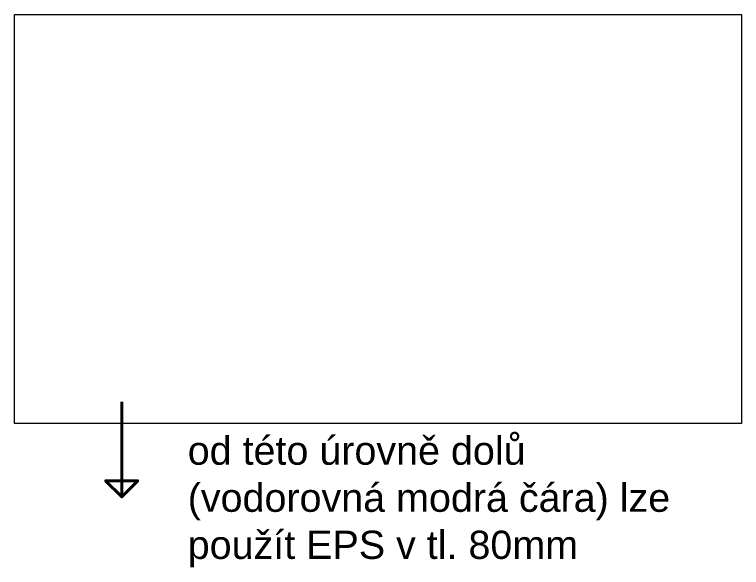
# Model space of a CAD drawing. Header units: millimetres. Extents: x 30012 to 281006, y -63657 to 130824.
# Drawn here: x 55346 to 61779, y -43704 to -38812 of the extents above; entities that cross this region are included whole.
import ezdxf

# ---------------------------------------------------------------- set-up
doc = ezdxf.new("R2010")
doc.units = ezdxf.units.MM
doc.layers.add('supertlusta', color=5, linetype='Continuous', lineweight=40)
doc.layers.add('tenka', color=6, linetype='Continuous', lineweight=15)
doc.styles.get("Standard").update_dxf_attribs({"font": 'arial.ttf'})
picture_1 = doc.add_image_def('image1.jpg', size_in_pixel=(4032, 2268))

msp = doc.modelspace()

# ---------------------------------------------------------------- linework, layer by layer
at = {"layer": 'supertlusta', "color": 180, "true_color": 0x2213ec, "transparency": 33554687}
for points in [[(56294.8, -42237.8), (56294.8, -43079.6), (56152.4, -42937.3), (56294.8, -42937.3)], [(56294.8, -42237.8), (56294.8, -43079.6), (56437.2, -42937.3), (56294.8, -42937.3)]]:
    msp.add_lwpolyline(points, dxfattribs=at)

# ---------------------------------------------------------------- texts
at = {"layer": 'tenka', "transparency": 33554687, "insert": (56878.8, -43703.7), "char_height": 250, "width": 4744.722, "attachment_point": 7}
msp.add_mtext('\\pt3250;od této úrovně dolů (vodorovná modrá čára) lze použít EPS v tl. 80mm', dxfattribs=at)

# ---------------------------------------------------------------- pictures from other files: only their frames are drawn
at = {"layer": 'tenka', "transparency": 33554687}
image = msp.add_image(picture_1, insert=(55346.1, -42431), size_in_units=(6433.1, 3618.6), dxfattribs=at)
image.dxf.flags = 7

doc.saveas('drawing.dxf')
